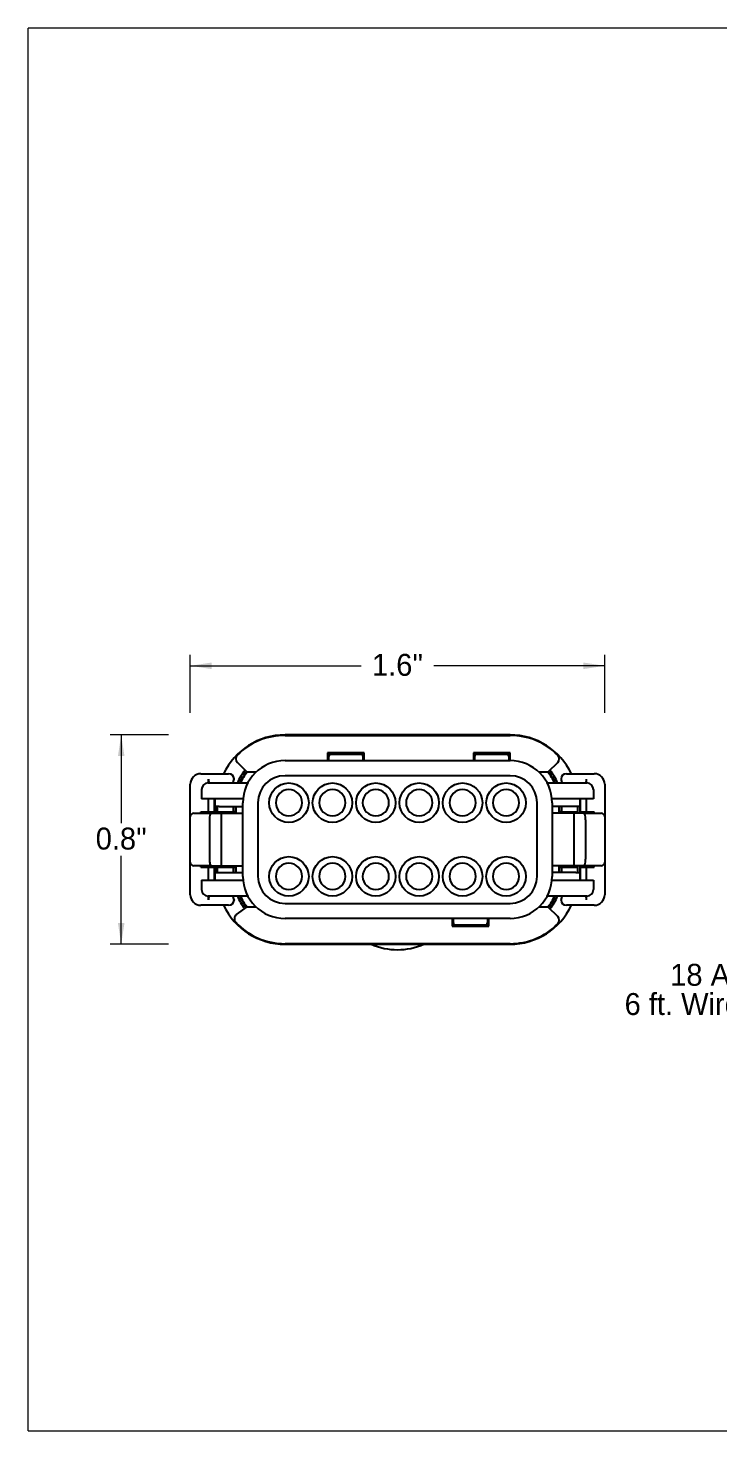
# Model space of a CAD drawing. Header units: inches. Extents: x 0.17 to 7.17, y 0.17 to 5.5.
# Drawn here: x 0.17 to 2.79, y 0.17 to 5.5 of the extents above; entities that cross this region are included whole.
import ezdxf

# ---------------------------------------------------------------- set-up
doc = ezdxf.new("R2010")
doc.units = ezdxf.units.IN
doc.header["$LTSCALE"] = 0.666667
doc.header["$MEASUREMENT"] = 0
doc.linetypes.add('SLD-Solid', pattern=[0])
doc.styles.add('SLDTEXTSTYLE0', font='arial.ttf', dxfattribs={"width": 0.948})
doc.dimstyles.new('SLDDIMSTYLE0', dxfattribs={"dimtxt": 0.080892, "dimasz": 0.080892, "dimexe": 0, "dimexo": 0.0625, "dimgap": 0.020223, "dimtad": 0, "dimtih": 1, "dimtoh": 1, "dimdec": 1, "dimrnd": 1e-09, "dimzin": 12, "dimdsep": 46, "dimtxsty": 'SLDTEXTSTYLE0', "dimsah": 1, "dimcen": 0.09, "dimadec": 0, "dimazin": 3, "dimtfac": 1, "dimtdec": 1, "dimtofl": 0, "dimtmove": 0, "dimatfit": 3, "dimfxl": 1, "dimfrac": 2, "dimtolj": 1, "dimtzin": 12, "dimarcsym": 0})
doc.dimstyles.new('SLDDIMSTYLE1', dxfattribs={"dimtxt": 0.080892, "dimasz": 0.080892, "dimexe": 0, "dimexo": 0.0625, "dimgap": 0.020223, "dimtad": 0, "dimtih": 1, "dimtoh": 1, "dimdec": 1, "dimrnd": 1e-09, "dimdsep": 46, "dimtxsty": 'SLDTEXTSTYLE0', "dimsah": 1, "dimcen": 0.09, "dimadec": 0, "dimazin": 2, "dimtfac": 1, "dimtdec": 1, "dimtofl": 0, "dimtmove": 0, "dimatfit": 3, "dimfxl": 1, "dimfrac": 2, "dimtolj": 1, "dimtzin": 12, "dimarcsym": 0})

# ---------------------------------------------------------------- blocks, each defined once
blk = doc.blocks.new('_D')
at = {"color": 7, "linetype": 'SLD-Solid', "lineweight": 18, "transparency": 16777216}
for p, q in [((0.783, 2.8964), (0.783, 3.1172)), ((2.358, 2.8964), (2.358, 3.1172)), ((0.783, 3.0755), (1.432, 3.0755)), ((2.358, 3.0755), (1.7091, 3.0755))]:
    blk.add_line(p, q, dxfattribs=at)
for points in [[(0.783, 3.0755), (0.8639, 3.063), (0.8639, 3.0879)], [(2.358, 3.0755), (2.2771, 3.0879), (2.2771, 3.063)]]:
    blk.add_solid(points, dxfattribs=at)
at = {"color": 7, "linetype": 'SLD-Solid', "lineweight": 18, "transparency": 16777216, "attachment_point": 1, "style": 'SLDTEXTSTYLE0'}
for s, insert, char_height in [('1.6', (1.4736, 3.1208), 0.08333), ('"', (1.6279, 3.1208), 0.0833)]:
    blk.add_mtext(s, dxfattribs=dict(at, insert=insert, char_height=char_height))
blk = doc.blocks.new('_D_1')
at = {"color": 7, "linetype": 'SLD-Solid', "lineweight": 18, "transparency": 16777216}
for p, q in [((0.6997, 2.813), (0.4789, 2.813)), ((0.5206, 2.813), (0.5206, 2.4771)), ((0.5206, 2.017), (0.5206, 2.3529)), ((0.6997, 2.017), (0.4789, 2.017))]:
    blk.add_line(p, q, dxfattribs=at)
for points in [[(0.5206, 2.813), (0.5081, 2.7321), (0.533, 2.7321)], [(0.5206, 2.017), (0.533, 2.0979), (0.5081, 2.0979)]]:
    blk.add_solid(points, dxfattribs=at)
at = {"color": 7, "linetype": 'SLD-Solid', "lineweight": 18, "transparency": 16777216, "attachment_point": 1, "style": 'SLDTEXTSTYLE0'}
for s, insert, char_height in [('0.8', (0.4237, 2.4603), 0.08333), ('"', (0.578, 2.4603), 0.0833)]:
    blk.add_mtext(s, dxfattribs=dict(at, insert=insert, char_height=char_height))
blk = doc.blocks.new('SW_NOTE_0')
at = {"color": 0, "linetype": 'Continuous', "lineweight": 0, "attachment_point": 2, "style": 'SLDTEXTSTYLE0'}
for s, insert, char_height in [('18 AWG', (-0.3933, 0.1497), 0.08333), ('6 ft. Wire Leads', (-0.3887, 0.0386), 0.083333)]:
    blk.add_mtext(s, dxfattribs=dict(at, insert=insert, char_height=char_height))

msp = doc.modelspace()

# ---------------------------------------------------------------- linework, layer by layer
at = {"color": 7, "linetype": 'SLD-Solid', "lineweight": 18}
for p, q in [((0.1667, 0.1667), (0.1667, 5.5)), ((7.1667, 5.5), (0.1667, 5.5)), ((0.1667, 0.1667), (7.1667, 0.1667))]:
    msp.add_line(p, q, dxfattribs=at)
at = {"color": 7, "linetype": 'SLD-Solid', "lineweight": 25}
for p, q in [((1.998, 2.813), (1.143, 2.813)), ((1.143, 2.811), (1.998, 2.811)), ((1.444, 2.744), (1.305, 2.744)), ((1.305, 2.744), (1.305, 2.715)), ((1.305, 2.743), (1.444, 2.743)), ((1.305, 2.74), (1.318, 2.74)), ((1.31, 2.715), (1.31, 2.732)), ((1.318, 2.74), (1.431, 2.74)), ((1.431, 2.74), (1.444, 2.74)), ((1.439, 2.732), (1.439, 2.715)), ((1.444, 2.715), (1.444, 2.744)), ((1.998, 2.744), (1.859, 2.744)), ((1.859, 2.744), (1.859, 2.715)), ((1.859, 2.743), (1.998, 2.743)), ((1.859, 2.74), (1.872, 2.74)), ((1.864, 2.715), (1.864, 2.732)), ((1.872, 2.74), (1.985, 2.74)), ((1.985, 2.74), (1.998, 2.74)), ((1.993, 2.732), (1.993, 2.715)), ((1.998, 2.715), (1.998, 2.744)), ((0.9989, 2.671), (0.9619, 2.7081)), ((1.0268, 2.671), (0.9989, 2.671)), ((1.0328, 2.671), (1.0268, 2.671)), ((1.143, 2.715), (1.998, 2.715)), ((2.1143, 2.671), (2.1082, 2.671)), ((2.1421, 2.671), (2.1143, 2.671)), ((2.1792, 2.7081), (2.1421, 2.671)), ((0.783, 2.501), (0.783, 2.625)), ((0.823, 2.665), (0.8979, 2.665)), ((0.851, 2.63), (0.866, 2.63)), ((0.8519, 2.63), (0.8519, 2.6447)), ((0.866, 2.63), (1.0017, 2.63)), ((0.8979, 2.665), (0.9288, 2.665)), ((0.9492, 2.6447), (0.9492, 2.6453)), ((1.998, 2.6578), (1.143, 2.6578)), ((2.1394, 2.63), (2.275, 2.63)), ((2.1918, 2.6453), (2.1918, 2.6447)), ((2.2122, 2.665), (2.2431, 2.665)), ((2.2431, 2.665), (2.318, 2.665)), ((2.275, 2.63), (2.29, 2.63)), ((2.2891, 2.63), (2.2891, 2.6447)), ((2.358, 2.625), (2.358, 2.501)), ((0.826, 2.605), (0.826, 2.57)), ((0.866, 2.57), (0.826, 2.57)), ((0.8519, 2.52), (0.8519, 2.57)), ((0.9837, 2.57), (0.866, 2.57)), ((0.875, 2.52), (0.875, 2.57)), ((0.878, 2.54), (0.878, 2.57)), ((2.275, 2.57), (2.1573, 2.57)), ((2.263, 2.57), (2.263, 2.54)), ((2.266, 2.52), (2.266, 2.57)), ((2.315, 2.57), (2.275, 2.57)), ((2.2891, 2.52), (2.2891, 2.57)), ((2.315, 2.605), (2.315, 2.57)), ((0.797, 2.515), (0.8616, 2.515)), ((0.823, 2.515), (0.823, 2.52)), ((0.823, 2.52), (0.8519, 2.52)), ((0.826, 2.52), (0.826, 2.515)), ((0.8519, 2.52), (0.875, 2.52)), ((0.8616, 2.515), (0.901, 2.515)), ((0.893, 2.54), (0.878, 2.54)), ((0.878, 2.54), (0.878, 2.515)), ((0.885, 2.54), (0.885, 2.52)), ((0.885, 2.52), (0.9472, 2.52)), ((0.885, 2.52), (0.885, 2.515)), ((0.893, 2.54), (0.983, 2.54)), ((0.901, 2.515), (0.901, 2.315)), ((0.901, 2.515), (0.931, 2.515)), ((0.931, 2.515), (0.953, 2.515)), ((0.9472, 2.52), (0.9472, 2.54)), ((0.955, 2.52), (0.9472, 2.52)), ((0.953, 2.515), (0.983, 2.515)), ((0.955, 2.54), (0.955, 2.52)), ((0.955, 2.515), (0.955, 2.52)), ((0.958, 2.515), (0.958, 2.54)), ((0.983, 2.275), (0.983, 2.555)), ((1.0402, 2.555), (1.0402, 2.275)), ((2.1008, 2.275), (2.1008, 2.555)), ((2.158, 2.555), (2.158, 2.275)), ((2.248, 2.54), (2.158, 2.54)), ((2.188, 2.515), (2.158, 2.515)), ((2.183, 2.54), (2.183, 2.515)), ((2.186, 2.52), (2.186, 2.54)), ((2.1939, 2.52), (2.186, 2.52)), ((2.186, 2.515), (2.186, 2.52)), ((2.21, 2.515), (2.188, 2.515)), ((2.1939, 2.54), (2.1939, 2.52)), ((2.1939, 2.52), (2.256, 2.52)), ((2.24, 2.515), (2.21, 2.515)), ((2.24, 2.515), (2.24, 2.315)), ((2.2794, 2.515), (2.24, 2.515)), ((2.263, 2.54), (2.248, 2.54)), ((2.256, 2.52), (2.256, 2.54)), ((2.256, 2.515), (2.256, 2.52)), ((2.263, 2.54), (2.263, 2.515)), ((2.266, 2.52), (2.2891, 2.52)), ((2.2794, 2.515), (2.344, 2.515)), ((2.2891, 2.52), (2.318, 2.52)), ((2.315, 2.52), (2.315, 2.515)), ((2.318, 2.515), (2.318, 2.52)), ((0.783, 2.49), (0.783, 2.501)), ((0.783, 2.34), (0.783, 2.49)), ((0.856, 2.49), (0.856, 2.34)), ((2.285, 2.49), (2.285, 2.34)), ((2.358, 2.501), (2.358, 2.49)), ((2.358, 2.49), (2.358, 2.34)), ((0.783, 2.329), (0.783, 2.34)), ((0.783, 2.205), (0.783, 2.329)), ((0.8616, 2.315), (0.797, 2.315)), ((0.823, 2.31), (0.823, 2.315)), ((0.823, 2.31), (0.8519, 2.31)), ((0.826, 2.315), (0.826, 2.31)), ((0.8519, 2.26), (0.8519, 2.31)), ((0.8519, 2.31), (0.875, 2.31)), ((0.8616, 2.315), (0.901, 2.315)), ((0.875, 2.26), (0.875, 2.31)), ((0.878, 2.315), (0.878, 2.29)), ((0.885, 2.315), (0.885, 2.31)), ((0.885, 2.31), (0.885, 2.29)), ((0.885, 2.31), (0.9472, 2.31)), ((0.901, 2.315), (0.931, 2.315)), ((0.931, 2.315), (0.953, 2.315)), ((0.9472, 2.29), (0.9472, 2.31)), ((0.9472, 2.31), (0.955, 2.31)), ((0.953, 2.315), (0.983, 2.315)), ((0.955, 2.31), (0.955, 2.315)), ((0.955, 2.31), (0.955, 2.29)), ((0.958, 2.29), (0.958, 2.315)), ((2.188, 2.315), (2.158, 2.315)), ((2.183, 2.315), (2.183, 2.29)), ((2.186, 2.31), (2.186, 2.315)), ((2.186, 2.29), (2.186, 2.31)), ((2.186, 2.31), (2.1939, 2.31)), ((2.21, 2.315), (2.188, 2.315)), ((2.1939, 2.31), (2.1939, 2.29)), ((2.1939, 2.31), (2.256, 2.31)), ((2.24, 2.315), (2.21, 2.315)), ((2.2794, 2.315), (2.24, 2.315)), ((2.256, 2.31), (2.256, 2.315)), ((2.256, 2.29), (2.256, 2.31)), ((2.263, 2.315), (2.263, 2.29)), ((2.266, 2.26), (2.266, 2.31)), ((2.266, 2.31), (2.2891, 2.31)), ((2.344, 2.315), (2.2794, 2.315)), ((2.2891, 2.31), (2.318, 2.31)), ((2.2891, 2.26), (2.2891, 2.31)), ((2.315, 2.315), (2.315, 2.31)), ((2.318, 2.31), (2.318, 2.315)), ((2.358, 2.34), (2.358, 2.329)), ((2.358, 2.329), (2.358, 2.205)), ((0.826, 2.26), (0.826, 2.225)), ((0.826, 2.26), (0.866, 2.26)), ((0.866, 2.26), (0.9837, 2.26)), ((0.878, 2.26), (0.878, 2.29)), ((0.878, 2.29), (0.893, 2.29)), ((0.893, 2.29), (0.983, 2.29)), ((2.1573, 2.26), (2.275, 2.26)), ((2.248, 2.29), (2.158, 2.29)), ((2.248, 2.29), (2.263, 2.29)), ((2.263, 2.29), (2.263, 2.26)), ((2.275, 2.26), (2.315, 2.26)), ((2.315, 2.26), (2.315, 2.225)), ((0.866, 2.2), (0.851, 2.2)), ((0.8519, 2.1853), (0.8519, 2.2)), ((1.0017, 2.2), (0.866, 2.2)), ((2.275, 2.2), (2.1394, 2.2)), ((2.29, 2.2), (2.275, 2.2)), ((2.2891, 2.1853), (2.2891, 2.2)), ((0.8979, 2.165), (0.823, 2.165)), ((0.9288, 2.165), (0.8979, 2.165)), ((0.9492, 2.1853), (0.9492, 2.1847)), ((0.9586, 2.1298), (0.9989, 2.159)), ((0.9989, 2.159), (1.0324, 2.159)), ((1.0324, 2.159), (1.0328, 2.159)), ((1.143, 2.1722), (1.998, 2.1722)), ((2.1082, 2.159), (2.1143, 2.159)), ((2.1143, 2.159), (2.1421, 2.159)), ((2.1421, 2.159), (2.1792, 2.122)), ((2.1918, 2.1847), (2.1918, 2.1853)), ((2.2431, 2.165), (2.2122, 2.165)), ((2.318, 2.165), (2.2431, 2.165)), ((1.998, 2.115), (1.143, 2.115)), ((1.778, 2.115), (1.778, 2.086)), ((1.791, 2.09), (1.778, 2.09)), ((1.917, 2.087), (1.778, 2.087)), ((1.778, 2.086), (1.917, 2.086)), ((1.783, 2.098), (1.783, 2.115)), ((1.904, 2.09), (1.791, 2.09)), ((1.917, 2.09), (1.904, 2.09)), ((1.912, 2.115), (1.912, 2.098)), ((1.917, 2.086), (1.917, 2.115)), ((1.998, 2.019), (1.143, 2.019)), ((1.143, 2.017), (1.998, 2.017))]:
    msp.add_line(p, q, dxfattribs=at)
for centre in [(1.158, 2.555), (1.323, 2.555), (1.488, 2.555), (1.653, 2.555), (1.818, 2.555), (1.983, 2.555), (1.158, 2.275), (1.323, 2.275), (1.488, 2.275), (1.653, 2.275), (1.818, 2.275), (1.983, 2.275)]:
    msp.add_circle(centre, 0.075, dxfattribs=at)
for centre, radius, start, end in [((1.143, 2.555), 0.258, 90, 154.7634), ((1.143, 2.555), 0.256, 90, 135.0436), ((1.998, 2.555), 0.258, 25.2366, 90), ((1.998, 2.555), 0.256, 44.9564, 90), ((0.9758, 2.722), 0.0197, 135.0436, 225), ((1.318, 2.732), 0.008, 90, 180), ((1.431, 2.732), 0.008, 0, 90), ((1.872, 2.732), 0.008, 90, 180), ((1.985, 2.732), 0.008, 0, 90), ((2.1652, 2.722), 0.0197, 315, 44.9564), ((1.143, 2.555), 0.1959, 140.8258, 157.4842), ((1.143, 2.555), 0.188, 141.0701, 156.4883), ((1.143, 2.555), 0.185, 141.1689, 156.0835), ((1.143, 2.555), 0.16, 90, 180), ((1.998, 2.555), 0.16, 0, 90), ((1.998, 2.555), 0.185, 23.9165, 38.8311), ((1.998, 2.555), 0.188, 23.5117, 38.9299), ((1.998, 2.555), 0.1959, 22.5158, 39.1742), ((0.823, 2.625), 0.04, 90, 180), ((0.851, 2.605), 0.025, 90, 180), ((1.143, 2.555), 0.1028, 90, 180), ((1.998, 2.555), 0.1028, 0, 90), ((2.29, 2.605), 0.025, 0, 90), ((2.318, 2.625), 0.04, 0, 90), ((1.158, 2.555), 0.05, 0, 180), ((1.323, 2.555), 0.05, 0, 180), ((1.488, 2.555), 0.05, 0, 180), ((1.653, 2.555), 0.05, 0, 180), ((1.818, 2.555), 0.05, 0, 180), ((1.983, 2.555), 0.05, 0, 180), ((0.797, 2.501), 0.014, 90, 180), ((1.158, 2.555), 0.05, 180, 0), ((1.323, 2.555), 0.05, 180, 0), ((1.488, 2.555), 0.05, 180, 0), ((1.653, 2.555), 0.05, 180, 0), ((1.818, 2.555), 0.05, 180, 0), ((1.983, 2.555), 0.05, 180, 0), ((2.344, 2.501), 0.014, 0, 90), ((0.797, 2.329), 0.014, 180, 270), ((1.158, 2.275), 0.05, 0, 180), ((1.323, 2.275), 0.05, 0, 180), ((1.488, 2.275), 0.05, 0, 180), ((1.653, 2.275), 0.05, 0, 180), ((1.818, 2.275), 0.05, 0, 180), ((1.983, 2.275), 0.05, 0, 180), ((2.344, 2.329), 0.014, 270, 0), ((1.143, 2.275), 0.16, 180, 270), ((1.143, 2.275), 0.1028, 180, 270), ((1.158, 2.275), 0.05, 180, 0), ((1.323, 2.275), 0.05, 180, 0), ((1.488, 2.275), 0.05, 180, 0), ((1.653, 2.275), 0.05, 180, 0), ((1.818, 2.275), 0.05, 180, 0), ((1.983, 2.275), 0.05, 180, 0), ((1.998, 2.275), 0.1028, 270, 0), ((1.998, 2.275), 0.16, 270, 0), ((0.823, 2.205), 0.04, 180, 270), ((0.851, 2.225), 0.025, 180, 270), ((1.143, 2.275), 0.1959, 202.5158, 218.6741), ((1.143, 2.275), 0.188, 203.5117, 218.7859), ((1.143, 2.275), 0.185, 203.9165, 218.8311), ((1.998, 2.275), 0.185, 321.1689, 336.0835), ((1.998, 2.275), 0.188, 321.0701, 336.4883), ((1.998, 2.275), 0.1959, 320.8258, 337.4842), ((2.29, 2.225), 0.025, 270, 0), ((2.318, 2.205), 0.04, 270, 0), ((1.143, 2.275), 0.258, 205.2366, 270), ((1.998, 2.275), 0.258, 270, 334.7634), ((0.9702, 2.1138), 0.0197, 126, 223.0097), ((1.143, 2.275), 0.256, 223.0097, 270), ((1.791, 2.098), 0.008, 180, 270), ((1.904, 2.098), 0.008, 270, 0), ((1.998, 2.275), 0.256, 270, 315.0436), ((2.1652, 2.1081), 0.0197, 315.0436, 45), ((1.5705, 2.246), 0.25, 246.3481, 293.6519)]:
    msp.add_arc(centre, radius, start, end, dxfattribs=at)
for centre, major_axis, ratio, start_param, end_param in [((0.8633, 2.6447), (0, 0.0197), 0.5775, 1.570796, 2.413121), ((0.9288, 2.6453), (-0.0204, 0), 0.965926, 3.141593, 4.712389), ((0.9288, 2.6447), (0.0204, 0), 0.965926, 5.44086, 6.283185), ((2.2122, 2.6453), (-0.0204, 0), 0.965926, 4.712389, 6.283185), ((2.2122, 2.6447), (0.0204, 0), 0.965926, 3.141593, 3.983918), ((2.2777, 2.6447), (0, 0.0197), 0.5775, 3.870064, 4.712389), ((0.8616, 2.49), (0, 0.025), 0.225, 0, 1.570796), ((2.2794, 2.49), (0, 0.025), 0.225, 4.712389, 6.283185), ((0.8616, 2.34), (0, 0.025), 0.225, 1.570796, 3.141593), ((2.2794, 2.34), (0, 0.025), 0.225, 3.141593, 4.712389), ((0.8633, 2.1853), (0, 0.0197), 0.5775, 0.728471, 1.570796), ((0.9288, 2.1853), (-0.0204, 0), 0.965926, 3.141593, 3.983918), ((2.2122, 2.1853), (-0.0204, 0), 0.965926, 5.44086, 6.283185), ((2.2777, 2.1853), (0, 0.0197), 0.5775, 4.712389, 5.554714), ((0.9288, 2.1847), (0.0204, 0), 0.965926, 4.712389, 6.283185), ((2.2122, 2.1847), (0.0204, 0), 0.965926, 3.141593, 4.712389)]:
    msp.add_ellipse(centre, major_axis=major_axis, ratio=ratio, start_param=start_param, end_param=end_param, dxfattribs=at)

# ---------------------------------------------------------------- block references
at = {"color": 7, "linetype": 'Continuous', "lineweight": 0}
msp.add_blockref('SW_NOTE_0', (3.2086, 1.7927), dxfattribs=at)

# ---------------------------------------------------------------- dimensions: what is measured, and where the dimension line sits
at = {"color": 7, "linetype": 'SLD-Solid', "lineweight": 18}
dim = msp.add_linear_dim(base=(0.783, 3.0755), p1=(2.358, 2.813), p2=(0.783, 2.813), text='<>"', dimstyle='SLDDIMSTYLE0', dxfattribs=at)
dim.commit()
dim.dimension.update_dxf_attribs({"geometry": '_D', "text_midpoint": (1.5705, 3.0755), "dimtype": 160})
dim = msp.add_linear_dim(base=(0.5206, 2.017), p1=(0.783, 2.813), p2=(0.783, 2.017), angle=90, text='<>"', dimstyle='SLDDIMSTYLE1', dxfattribs=at)
dim.commit()
dim.dimension.update_dxf_attribs({"geometry": '_D_1', "text_midpoint": (0.5206, 2.415), "dimtype": 160})

doc.saveas('drawing.dxf')
